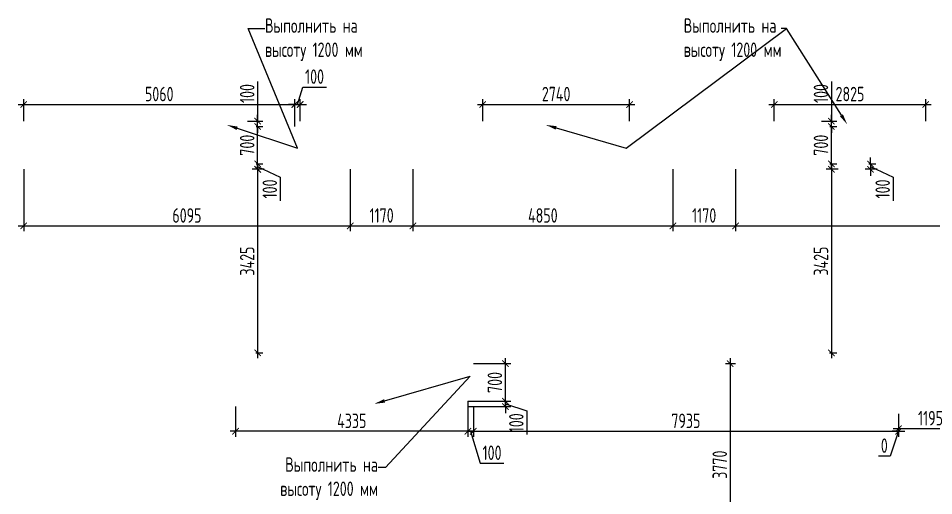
# Model space of a CAD drawing. Header units: millimetres. Extents: x -350007 to 535970, y -888 to 198380.
# Drawn here: x 346620 to 363700, y 72504 to 81405 of the extents above; entities that cross this region are included whole.
import ezdxf
from ezdxf import colors
from ezdxf.entities.mleader import LeaderData, LeaderLine
from ezdxf.math import Vec2, Vec3

# ---------------------------------------------------------------- set-up
doc = ezdxf.new("R2010")
doc.units = ezdxf.units.MM
doc.layers.add('АР_Размеры нов.', color=15, linetype='Continuous', lineweight=0)
doc.styles.add('ISOCPEUR', font='isocpeur.ttf', dxfattribs={"width": 0.7})
doc.styles.get("Standard").update_dxf_attribs({"font": 'arial.ttf'})
doc.dimstyles.new('R_100', dxfattribs={"dimtxt": 270, "dimasz": 120, "dimexe": 100, "dimexo": 0, "dimgap": 60, "dimtad": 1, "dimdec": 0, "dimrnd": 5, "dimzin": 0, "dimdsep": 46, "dimtxsty": 'ISOCPEUR', "dimblk": 'ARCHTICK', "dimcen": 0, "dimdle": 100, "dimclrd": 256, "dimclre": 256, "dimclrt": 256, "dimadec": 0, "dimazin": 0, "dimtfac": 2, "dimtdec": 0, "dimtofl": 0, "dimtmove": 1, "dimatfit": 3, "dimfxl": 1, "dimtvp": 3, "dimtolj": 1, "dimtzin": 0, "dimarcsym": 0})

# ---------------------------------------------------------------- blocks, each defined once
blk = doc.blocks.new('_ArchTick')
at = {"color": 0, "linetype": 'ByBlock', "const_width": 0.15}
blk.add_lwpolyline([(-0.5, -0.5), (0.5, 0.5)], dxfattribs=at)
blk = doc.blocks.new('*D3552')
at = {"layer": 'АР_Размеры нов.', "lineweight": -2, "transparency": 16777216}
for p, q in [((346720, 78590), (346720, 77434)), ((352813, 78590), (352813, 77434)), ((346620, 77534), (352913, 77534))]:
    blk.add_line(p, q, dxfattribs=at)
at = {"layer": 'АР_Размеры нов.', "lineweight": -2, "transparency": 16777216, "xscale": 120, "yscale": 120, "zscale": 120, "rotation": 180}
blk.add_blockref('_ArchTick', (346720, 77534), dxfattribs=at)
at = {"layer": 'АР_Размеры нов.', "lineweight": -2, "transparency": 16777216, "xscale": 120, "yscale": 120, "zscale": 120}
blk.add_blockref('_ArchTick', (352813, 77534), dxfattribs=at)
at = {"layer": 'АР_Размеры нов.', "transparency": 16777216, "insert": (349766, 77729), "char_height": 270, "attachment_point": 5, "style": 'ISOCPEUR'}
blk.add_mtext('\\A1;6095', dxfattribs=at)
blk = doc.blocks.new('*D3553')
at = {"layer": 'АР_Размеры нов.', "lineweight": -2, "transparency": 16777216}
for p, q in [((352813, 78590), (352813, 77434)), ((353983, 78590), (353983, 77434)), ((352713, 77534), (354083, 77534))]:
    blk.add_line(p, q, dxfattribs=at)
at = {"layer": 'АР_Размеры нов.', "lineweight": -2, "transparency": 16777216, "xscale": 120, "yscale": 120, "zscale": 120, "rotation": 180}
blk.add_blockref('_ArchTick', (352813, 77534), dxfattribs=at)
at = {"layer": 'АР_Размеры нов.', "lineweight": -2, "transparency": 16777216, "xscale": 120, "yscale": 120, "zscale": 120}
blk.add_blockref('_ArchTick', (353983, 77534), dxfattribs=at)
at = {"layer": 'АР_Размеры нов.', "transparency": 16777216, "insert": (353398, 77729), "char_height": 270, "attachment_point": 5, "style": 'ISOCPEUR'}
blk.add_mtext('\\A1;1170', dxfattribs=at)
blk = doc.blocks.new('*D3554')
at = {"layer": 'АР_Размеры нов.', "lineweight": -2, "transparency": 16777216}
for p, q in [((353983, 78590), (353983, 77434)), ((358832, 78590), (358832, 77434)), ((353883, 77534), (358932, 77534))]:
    blk.add_line(p, q, dxfattribs=at)
at = {"layer": 'АР_Размеры нов.', "lineweight": -2, "transparency": 16777216, "xscale": 120, "yscale": 120, "zscale": 120, "rotation": 180}
blk.add_blockref('_ArchTick', (353983, 77534), dxfattribs=at)
at = {"layer": 'АР_Размеры нов.', "lineweight": -2, "transparency": 16777216, "xscale": 120, "yscale": 120, "zscale": 120}
blk.add_blockref('_ArchTick', (358832, 77534), dxfattribs=at)
at = {"layer": 'АР_Размеры нов.', "transparency": 16777216, "insert": (356407, 77729), "char_height": 270, "attachment_point": 5, "style": 'ISOCPEUR'}
blk.add_mtext('\\A1;4850', dxfattribs=at)
blk = doc.blocks.new('*D3555')
at = {"layer": 'АР_Размеры нов.', "lineweight": -2, "transparency": 16777216}
for p, q in [((358832, 78590), (358832, 77434)), ((360002, 78590), (360002, 77434)), ((358732, 77534), (360102, 77534))]:
    blk.add_line(p, q, dxfattribs=at)
at = {"layer": 'АР_Размеры нов.', "lineweight": -2, "transparency": 16777216, "xscale": 120, "yscale": 120, "zscale": 120, "rotation": 180}
blk.add_blockref('_ArchTick', (358832, 77534), dxfattribs=at)
at = {"layer": 'АР_Размеры нов.', "lineweight": -2, "transparency": 16777216, "xscale": 120, "yscale": 120, "zscale": 120}
blk.add_blockref('_ArchTick', (360002, 77534), dxfattribs=at)
at = {"layer": 'АР_Размеры нов.', "transparency": 16777216, "insert": (359417, 77729), "char_height": 270, "attachment_point": 5, "style": 'ISOCPEUR'}
blk.add_mtext('\\A1;1170', dxfattribs=at)
blk = doc.blocks.new('*D3556')
at = {"layer": 'АР_Размеры нов.', "lineweight": -2, "transparency": 16777216}
for p, q in [((360002, 78590), (360002, 77434)), ((369923, 78590), (369923, 77434)), ((359902, 77534), (370023, 77534))]:
    blk.add_line(p, q, dxfattribs=at)
at = {"layer": 'АР_Размеры нов.', "lineweight": -2, "transparency": 16777216, "xscale": 120, "yscale": 120, "zscale": 120, "rotation": 180}
blk.add_blockref('_ArchTick', (360002, 77534), dxfattribs=at)
at = {"layer": 'АР_Размеры нов.', "lineweight": -2, "transparency": 16777216, "xscale": 120, "yscale": 120, "zscale": 120}
blk.add_blockref('_ArchTick', (369923, 77534), dxfattribs=at)
at = {"layer": 'АР_Размеры нов.', "transparency": 16777216, "insert": (364962, 77729), "char_height": 270, "attachment_point": 5, "style": 'ISOCPEUR'}
blk.add_mtext('\\A1;9920', dxfattribs=at)
blk = doc.blocks.new('*D3561')
at = {"layer": 'АР_Размеры нов.', "lineweight": -2, "transparency": 16777216}
for p, q in [((355707, 74264), (355707, 74384)), ((355010, 74264), (355807, 74264)), ((355010, 74164), (355807, 74164)), ((355707, 74264), (355707, 74164)), ((355707, 74214), (356107, 74084)), ((355707, 74164), (355707, 74044)), ((356107, 74084), (356107, 73642))]:
    blk.add_line(p, q, dxfattribs=at)
at = {"layer": 'АР_Размеры нов.', "lineweight": -2, "transparency": 16777216, "xscale": 120, "yscale": 120, "zscale": 120}
for p, rotation in [((355707, 74264), 270), ((355707, 74164), 90)]:
    blk.add_blockref('_ArchTick', p, dxfattribs=dict(at, rotation=rotation))
at = {"layer": 'АР_Размеры нов.', "transparency": 16777216, "insert": (355912, 73863), "char_height": 270, "attachment_point": 5, "rotation": 90, "style": 'ISOCPEUR'}
blk.add_mtext('\\A1;100', dxfattribs=at)
blk = doc.blocks.new('*D3562')
at = {"layer": 'АР_Размеры нов.', "lineweight": -2, "transparency": 16777216}
for p, q in [((355707, 74164), (355707, 75066)), ((355110, 74966), (355807, 74966)), ((355010, 74264), (355807, 74264))]:
    blk.add_line(p, q, dxfattribs=at)
at = {"layer": 'АР_Размеры нов.', "lineweight": -2, "transparency": 16777216, "xscale": 120, "yscale": 120, "zscale": 120}
for p, rotation in [((355707, 74966), 90), ((355707, 74264), 270)]:
    blk.add_blockref('_ArchTick', p, dxfattribs=dict(at, rotation=rotation))
at = {"layer": 'АР_Размеры нов.', "transparency": 16777216, "insert": (355512, 74615), "char_height": 270, "attachment_point": 5, "rotation": 90, "style": 'ISOCPEUR'}
blk.add_mtext('\\A1;700', dxfattribs=at)
blk = doc.blocks.new('*D3564')
at = {"layer": 'АР_Размеры нов.', "lineweight": -2, "transparency": 16777216}
for p, q in [((346620, 79798), (351879, 79798)), ((346720, 79488), (346720, 79898)), ((351779, 79388), (351779, 79898))]:
    blk.add_line(p, q, dxfattribs=at)
at = {"layer": 'АР_Размеры нов.', "lineweight": -2, "transparency": 16777216, "xscale": 120, "yscale": 120, "zscale": 120, "rotation": 180}
blk.add_blockref('_ArchTick', (346720, 79798), dxfattribs=at)
at = {"layer": 'АР_Размеры нов.', "lineweight": -2, "transparency": 16777216, "xscale": 120, "yscale": 120, "zscale": 120}
blk.add_blockref('_ArchTick', (351779, 79798), dxfattribs=at)
at = {"layer": 'АР_Размеры нов.', "transparency": 16777216, "insert": (349249, 79993), "char_height": 270, "attachment_point": 5, "style": 'ISOCPEUR'}
blk.add_mtext('\\A1;5060', dxfattribs=at)
blk = doc.blocks.new('*D3565')
at = {"layer": 'АР_Размеры нов.', "lineweight": -2, "transparency": 16777216}
for p, q in [((351829, 79798), (351927, 80123)), ((351927, 80123), (352368, 80123)), ((351779, 79798), (351659, 79798)), ((351779, 79388), (351779, 79898)), ((351779, 79798), (351879, 79798)), ((351879, 79488), (351879, 79898)), ((351879, 79798), (351999, 79798))]:
    blk.add_line(p, q, dxfattribs=at)
at = {"layer": 'АР_Размеры нов.', "lineweight": -2, "transparency": 16777216, "xscale": 120, "yscale": 120, "zscale": 120}
blk.add_blockref('_ArchTick', (351779, 79798), dxfattribs=at)
at = {"layer": 'АР_Размеры нов.', "lineweight": -2, "transparency": 16777216, "xscale": 120, "yscale": 120, "zscale": 120, "rotation": 180}
blk.add_blockref('_ArchTick', (351879, 79798), dxfattribs=at)
at = {"layer": 'АР_Размеры нов.', "transparency": 16777216, "insert": (352147, 80318), "char_height": 270, "attachment_point": 5, "style": 'ISOCPEUR'}
blk.add_mtext('\\A1;100', dxfattribs=at)
blk = doc.blocks.new('*D3566')
at = {"layer": 'АР_Размеры нов.', "lineweight": -2, "transparency": 16777216}
for p, q in [((351085, 78590), (351085, 79488)), ((351056, 79388), (351185, 79388)), ((351056, 78690), (351185, 78690))]:
    blk.add_line(p, q, dxfattribs=at)
at = {"layer": 'АР_Размеры нов.', "lineweight": -2, "transparency": 16777216, "xscale": 120, "yscale": 120, "zscale": 120}
for p, rotation in [((351085, 79388), 90), ((351085, 78690), 270)]:
    blk.add_blockref('_ArchTick', p, dxfattribs=dict(at, rotation=rotation))
at = {"layer": 'АР_Размеры нов.', "transparency": 16777216, "insert": (350890, 79039), "char_height": 270, "attachment_point": 5, "rotation": 90, "style": 'ISOCPEUR'}
blk.add_mtext('\\A1;700', dxfattribs=at)
blk = doc.blocks.new('*D3567')
at = {"layer": 'АР_Размеры нов.', "lineweight": -2, "transparency": 16777216}
for p, q in [((351085, 80224), (351085, 79488)), ((351085, 79488), (351085, 79608)), ((350898, 79488), (351185, 79488)), ((351085, 79388), (351085, 79488)), ((351056, 79388), (351185, 79388)), ((351085, 79388), (351085, 79268))]:
    blk.add_line(p, q, dxfattribs=at)
at = {"layer": 'АР_Размеры нов.', "lineweight": -2, "transparency": 16777216, "xscale": 120, "yscale": 120, "zscale": 120}
for p, rotation in [((351085, 79488), 270), ((351085, 79388), 90)]:
    blk.add_blockref('_ArchTick', p, dxfattribs=dict(at, rotation=rotation))
at = {"layer": 'АР_Размеры нов.', "transparency": 16777216, "insert": (350890, 80003), "char_height": 270, "attachment_point": 5, "rotation": 90, "style": 'ISOCPEUR'}
blk.add_mtext('\\A1;100', dxfattribs=at)
blk = doc.blocks.new('*D3568')
at = {"layer": 'АР_Размеры нов.', "lineweight": -2, "transparency": 16777216}
for p, q in [((351085, 78690), (351085, 78810)), ((351209, 78590), (350985, 78590)), ((351056, 78690), (351185, 78690)), ((351085, 78690), (351085, 78590)), ((351085, 78640), (351507, 78443)), ((351085, 78590), (351085, 78470)), ((351507, 78443), (351507, 78002))]:
    blk.add_line(p, q, dxfattribs=at)
at = {"layer": 'АР_Размеры нов.', "lineweight": -2, "transparency": 16777216, "xscale": 120, "yscale": 120, "zscale": 120}
for p, rotation in [((351085, 78690), 270), ((351085, 78590), 90)]:
    blk.add_blockref('_ArchTick', p, dxfattribs=dict(at, rotation=rotation))
at = {"layer": 'АР_Размеры нов.', "transparency": 16777216, "insert": (351312, 78223), "char_height": 270, "attachment_point": 5, "rotation": 90, "style": 'ISOCPEUR'}
blk.add_mtext('\\A1;100', dxfattribs=at)
blk = doc.blocks.new('*D3569')
at = {"layer": 'АР_Размеры нов.', "lineweight": -2, "transparency": 16777216}
for p, q in [((355010, 74264), (355010, 73604)), ((355110, 74164), (355110, 73604)), ((355010, 73704), (354890, 73704)), ((355010, 73704), (355110, 73704)), ((355060, 73704), (355238, 73109)), ((355110, 73704), (355230, 73704)), ((355238, 73109), (355679, 73109))]:
    blk.add_line(p, q, dxfattribs=at)
at = {"layer": 'АР_Размеры нов.', "lineweight": -2, "transparency": 16777216, "xscale": 120, "yscale": 120, "zscale": 120}
blk.add_blockref('_ArchTick', (355010, 73704), dxfattribs=at)
at = {"layer": 'АР_Размеры нов.', "lineweight": -2, "transparency": 16777216, "xscale": 120, "yscale": 120, "zscale": 120, "rotation": 180}
blk.add_blockref('_ArchTick', (355110, 73704), dxfattribs=at)
at = {"layer": 'АР_Размеры нов.', "transparency": 16777216, "insert": (355459, 73304), "char_height": 270, "attachment_point": 5, "style": 'ISOCPEUR'}
blk.add_mtext('\\A1;100', dxfattribs=at)
blk = doc.blocks.new('*D3570')
at = {"layer": 'АР_Размеры нов.', "lineweight": -2, "transparency": 16777216}
for p, q in [((355110, 74164), (355110, 73604)), ((363043, 73950), (363043, 73604)), ((355010, 73704), (363143, 73704))]:
    blk.add_line(p, q, dxfattribs=at)
at = {"layer": 'АР_Размеры нов.', "lineweight": -2, "transparency": 16777216, "xscale": 120, "yscale": 120, "zscale": 120, "rotation": 180}
blk.add_blockref('_ArchTick', (355110, 73704), dxfattribs=at)
at = {"layer": 'АР_Размеры нов.', "lineweight": -2, "transparency": 16777216, "xscale": 120, "yscale": 120, "zscale": 120}
blk.add_blockref('_ArchTick', (363043, 73704), dxfattribs=at)
at = {"layer": 'АР_Размеры нов.', "transparency": 16777216, "insert": (359076, 73899), "char_height": 270, "attachment_point": 5, "style": 'ISOCPEUR'}
blk.add_mtext('\\A1;7935', dxfattribs=at)
blk = doc.blocks.new('*D3571')
at = {"layer": 'АР_Размеры нов.', "lineweight": -2, "transparency": 16777216}
for p, q in [((363043, 74030), (363043, 73604)), ((363043, 73950), (363043, 73604)), ((363043, 73704), (362886, 73242)), ((363043, 73704), (362923, 73704)), ((363043, 73704), (363163, 73704)), ((363043, 73704), (363043, 73704)), ((362886, 73242), (362671, 73242))]:
    blk.add_line(p, q, dxfattribs=at)
at = {"layer": 'АР_Размеры нов.', "lineweight": -2, "transparency": 16777216, "xscale": 120, "yscale": 120, "zscale": 120, "rotation": 180}
blk.add_blockref('_ArchTick', (363043, 73704), dxfattribs=at)
at = {"layer": 'АР_Размеры нов.', "lineweight": -2, "transparency": 16777216, "xscale": 120, "yscale": 120, "zscale": 120}
blk.add_blockref('_ArchTick', (363043, 73704), dxfattribs=at)
at = {"layer": 'АР_Размеры нов.', "transparency": 16777216, "insert": (362778, 73437), "char_height": 270, "attachment_point": 5, "style": 'ISOCPEUR'}
blk.add_mtext('\\A1;0', dxfattribs=at)
blk = doc.blocks.new('*D3572')
at = {"layer": 'АР_Размеры нов.', "lineweight": -2, "transparency": 16777216}
for p, q in [((363043, 74030), (363043, 73654)), ((364237, 74055), (364237, 73654)), ((362943, 73754), (364337, 73754))]:
    blk.add_line(p, q, dxfattribs=at)
at = {"layer": 'АР_Размеры нов.', "lineweight": -2, "transparency": 16777216, "xscale": 120, "yscale": 120, "zscale": 120, "rotation": 180}
blk.add_blockref('_ArchTick', (363043, 73754), dxfattribs=at)
at = {"layer": 'АР_Размеры нов.', "lineweight": -2, "transparency": 16777216, "xscale": 120, "yscale": 120, "zscale": 120}
blk.add_blockref('_ArchTick', (364237, 73754), dxfattribs=at)
at = {"layer": 'АР_Размеры нов.', "transparency": 16777216, "insert": (363640, 73949), "char_height": 270, "attachment_point": 5, "style": 'ISOCPEUR'}
blk.add_mtext('\\A1;1195', dxfattribs=at)
blk = doc.blocks.new('*D3590')
at = {"layer": 'АР_Размеры нов.', "lineweight": -2, "transparency": 16777216}
for p, q in [((351209, 78590), (350985, 78590)), ((351085, 78690), (351085, 75066)), ((351050, 75166), (351185, 75166))]:
    blk.add_line(p, q, dxfattribs=at)
at = {"layer": 'АР_Размеры нов.', "lineweight": -2, "transparency": 16777216, "xscale": 120, "yscale": 120, "zscale": 120}
for p, rotation in [((351085, 78590), 90), ((351085, 75166), 270)]:
    blk.add_blockref('_ArchTick', p, dxfattribs=dict(at, rotation=rotation))
at = {"layer": 'АР_Размеры нов.', "transparency": 16777216, "insert": (350890, 76878), "char_height": 270, "attachment_point": 5, "rotation": 90, "style": 'ISOCPEUR'}
blk.add_mtext('\\A1;3425', dxfattribs=at)
blk = doc.blocks.new('*D3592')
at = {"layer": 'АР_Размеры нов.', "lineweight": -2, "transparency": 16777216}
for p, q in [((361791, 78590), (361791, 79488)), ((361762, 79388), (361891, 79388)), ((361762, 78690), (361891, 78690))]:
    blk.add_line(p, q, dxfattribs=at)
at = {"layer": 'АР_Размеры нов.', "lineweight": -2, "transparency": 16777216, "xscale": 120, "yscale": 120, "zscale": 120}
for p, rotation in [((361791, 79388), 90), ((361791, 78690), 270)]:
    blk.add_blockref('_ArchTick', p, dxfattribs=dict(at, rotation=rotation))
at = {"layer": 'АР_Размеры нов.', "transparency": 16777216, "insert": (361596, 79039), "char_height": 270, "attachment_point": 5, "rotation": 90, "style": 'ISOCPEUR'}
blk.add_mtext('\\A1;700', dxfattribs=at)
blk = doc.blocks.new('*D3593')
at = {"layer": 'АР_Размеры нов.', "lineweight": -2, "transparency": 16777216}
for p, q in [((361791, 80224), (361791, 79488)), ((361791, 79488), (361791, 79608)), ((361604, 79488), (361891, 79488)), ((361791, 79388), (361791, 79488)), ((361762, 79388), (361891, 79388)), ((361791, 79388), (361791, 79268))]:
    blk.add_line(p, q, dxfattribs=at)
at = {"layer": 'АР_Размеры нов.', "lineweight": -2, "transparency": 16777216, "xscale": 120, "yscale": 120, "zscale": 120}
for p, rotation in [((361791, 79488), 270), ((361791, 79388), 90)]:
    blk.add_blockref('_ArchTick', p, dxfattribs=dict(at, rotation=rotation))
at = {"layer": 'АР_Размеры нов.', "transparency": 16777216, "insert": (361596, 80003), "char_height": 270, "attachment_point": 5, "rotation": 90, "style": 'ISOCPEUR'}
blk.add_mtext('\\A1;100', dxfattribs=at)
blk = doc.blocks.new('*D3594')
at = {"layer": 'АР_Размеры нов.', "lineweight": -2, "transparency": 16777216}
for p, q in [((362521, 78690), (362521, 78810)), ((362646, 78590), (362421, 78590)), ((362492, 78690), (362621, 78690)), ((362521, 78690), (362521, 78590)), ((362521, 78640), (362943, 78443)), ((362521, 78590), (362521, 78470)), ((362943, 78443), (362943, 78002))]:
    blk.add_line(p, q, dxfattribs=at)
at = {"layer": 'АР_Размеры нов.', "lineweight": -2, "transparency": 16777216, "xscale": 120, "yscale": 120, "zscale": 120}
for p, rotation in [((362521, 78690), 270), ((362521, 78590), 90)]:
    blk.add_blockref('_ArchTick', p, dxfattribs=dict(at, rotation=rotation))
at = {"layer": 'АР_Размеры нов.', "transparency": 16777216, "insert": (362748, 78223), "char_height": 270, "attachment_point": 5, "rotation": 90, "style": 'ISOCPEUR'}
blk.add_mtext('\\A1;100', dxfattribs=at)
blk = doc.blocks.new('*D3591')
at = {"layer": 'АР_Размеры нов.', "lineweight": -2, "transparency": 16777216}
for p, q in [((361916, 78590), (361691, 78590)), ((361791, 78690), (361791, 75066)), ((361757, 75166), (361891, 75166))]:
    blk.add_line(p, q, dxfattribs=at)
at = {"layer": 'АР_Размеры нов.', "lineweight": -2, "transparency": 16777216, "xscale": 120, "yscale": 120, "zscale": 120}
for p, rotation in [((361791, 78590), 90), ((361791, 75166), 270)]:
    blk.add_blockref('_ArchTick', p, dxfattribs=dict(at, rotation=rotation))
at = {"layer": 'АР_Размеры нов.', "transparency": 16777216, "insert": (361596, 76878), "char_height": 270, "attachment_point": 5, "rotation": 90, "style": 'ISOCPEUR'}
blk.add_mtext('\\A1;3425', dxfattribs=at)
blk = doc.blocks.new('*D3634')
at = {"layer": 'АР_Размеры нов.', "lineweight": -2, "transparency": 16777216}
for p, q in [((355185, 79798), (358125, 79798)), ((355285, 79488), (355285, 79898)), ((358025, 79488), (358025, 79898))]:
    blk.add_line(p, q, dxfattribs=at)
at = {"layer": 'АР_Размеры нов.', "lineweight": -2, "transparency": 16777216, "xscale": 120, "yscale": 120, "zscale": 120, "rotation": 180}
blk.add_blockref('_ArchTick', (355285, 79798), dxfattribs=at)
at = {"layer": 'АР_Размеры нов.', "lineweight": -2, "transparency": 16777216, "xscale": 120, "yscale": 120, "zscale": 120}
blk.add_blockref('_ArchTick', (358025, 79798), dxfattribs=at)
at = {"layer": 'АР_Размеры нов.', "transparency": 16777216, "insert": (356655, 79993), "char_height": 270, "attachment_point": 5, "style": 'ISOCPEUR'}
blk.add_mtext('\\A1;2740', dxfattribs=at)
blk = doc.blocks.new('*D3636')
at = {"layer": 'АР_Размеры нов.', "lineweight": -2, "transparency": 16777216}
for p, q in [((360626, 79798), (363650, 79798)), ((360726, 79488), (360726, 79898)), ((363550, 79488), (363550, 79898))]:
    blk.add_line(p, q, dxfattribs=at)
at = {"layer": 'АР_Размеры нов.', "lineweight": -2, "transparency": 16777216, "xscale": 120, "yscale": 120, "zscale": 120, "rotation": 180}
blk.add_blockref('_ArchTick', (360726, 79798), dxfattribs=at)
at = {"layer": 'АР_Размеры нов.', "lineweight": -2, "transparency": 16777216, "xscale": 120, "yscale": 120, "zscale": 120}
blk.add_blockref('_ArchTick', (363550, 79798), dxfattribs=at)
at = {"layer": 'АР_Размеры нов.', "transparency": 16777216, "insert": (362138, 79993), "char_height": 270, "attachment_point": 5, "style": 'ISOCPEUR'}
blk.add_mtext('\\A1;2825', dxfattribs=at)
blk = doc.blocks.new('*D4099')
at = {"layer": 'АР_Размеры нов.', "lineweight": -2, "transparency": 16777216}
for p, q in [((350675, 74164), (350675, 73604)), ((355010, 74264), (355010, 73604)), ((355110, 73704), (350575, 73704))]:
    blk.add_line(p, q, dxfattribs=at)
at = {"layer": 'АР_Размеры нов.', "lineweight": -2, "transparency": 16777216, "xscale": 120, "yscale": 120, "zscale": 120, "rotation": 180}
blk.add_blockref('_ArchTick', (350675, 73704), dxfattribs=at)
at = {"layer": 'АР_Размеры нов.', "lineweight": -2, "transparency": 16777216, "xscale": 120, "yscale": 120, "zscale": 120}
blk.add_blockref('_ArchTick', (355010, 73704), dxfattribs=at)
at = {"layer": 'АР_Размеры нов.', "transparency": 16777216, "insert": (352842, 73899), "char_height": 270, "attachment_point": 5, "style": 'ISOCPEUR'}
blk.add_mtext('\\A1;4335', dxfattribs=at)
blk = doc.blocks.new('*D4100')
at = {"layer": 'АР_Размеры нов.', "lineweight": -2, "transparency": 16777216}
for p, q in [((359903, 75066), (359903, 71096)), ((359816, 74966), (360003, 74966)), ((359816, 71196), (360003, 71196))]:
    blk.add_line(p, q, dxfattribs=at)
at = {"layer": 'АР_Размеры нов.', "lineweight": -2, "transparency": 16777216, "xscale": 120, "yscale": 120, "zscale": 120}
for p, rotation in [((359903, 74966), 90), ((359903, 71196), 270)]:
    blk.add_blockref('_ArchTick', p, dxfattribs=dict(at, rotation=rotation))
at = {"layer": 'АР_Размеры нов.', "transparency": 16777216, "insert": (359708, 73081), "char_height": 270, "attachment_point": 5, "rotation": 90, "style": 'ISOCPEUR'}
blk.add_mtext('\\A1;3770', dxfattribs=at)

msp = doc.modelspace()

# ---------------------------------------------------------------- dimensions: what is measured, and where the dimension line sits
at = {"layer": 'АР_Размеры нов.'}
for base, p1, p2, picture, middle in [((351879.2, 79798.5), (351779.2, 79388.5), (351879.2, 79488.5), '*D3565', (351986.7, 80318.5)), ((351779.2, 79798.5), (346719.6, 79488.5), (351779.2, 79388.5), '*D3564', (349249.4, 79993.5)), ((358024.6, 79798.5), (355284.6, 79488.5), (358024.6, 79488.5), '*D3634', (356654.6, 79993.5)), ((363549.6, 79798.5), (360725.9, 79488.5), (363549.6, 79488.5), '*D3636', (362137.8, 79993.5)), ((352812.5, 77533.6), (346719.6, 78590.3), (352812.5, 78590.3), '*D3552', (349766.1, 77728.6)), ((353982.5, 77533.6), (352812.5, 78590.3), (353982.5, 78590.3), '*D3553', (353397.5, 77728.6)), ((358832.1, 77533.6), (353982.5, 78590.3), (358832.1, 78590.3), '*D3554', (356407.3, 77728.6)), ((360002.1, 77533.6), (358832.1, 78590.3), (360002.1, 78590.3), '*D3555', (359417.1, 77728.6)), ((369922.5, 77533.6), (360002.1, 78590.3), (369922.5, 78590.3), '*D3556', (364962.3, 77728.6)), ((350674.6, 73704.4), (355009.6, 74264.5), (350674.6, 74164.5), '*D4099', (352842.1, 73899.4)), ((355109.6, 73704.4), (355009.6, 74264.5), (355109.6, 74164.5), '*D3569', (355298.1, 73304.4)), ((363043.0943, 73704.4423), (355109.6145, 74164.4734), (363043.0943, 73950.1595), '*D3570', (359076.3544, 73899.4423)), ((364237.1, 73754.1), (363043.1, 74029.7), (364237.1, 74055.4), '*D3572', (363640.1, 73949.1))]:
    dim = msp.add_linear_dim(base=base, p1=p1, p2=p2, dimstyle='R_100', override={"dimpost": '\\X'}, dxfattribs=at)
    dim.commit()
    dim.dimension.update_dxf_attribs({"geometry": picture, "text_midpoint": middle})
for base, p1, p2, picture, middle in [((351085, 79488.5), (351055.9, 79388.5), (350897.8, 79488.5), '*D3567', (351101.2, 80002.9)), ((361791.4, 79488.5), (361762.3, 79388.5), (361604.3, 79488.5), '*D3593', (361807.7, 80002.9)), ((351085, 78590.3), (351055.9, 78690.3), (351209.2, 78590.3), '*D3568', (351506.9, 78383.4)), ((362521.5, 78590.3), (362492.4, 78690.3), (362645.7, 78590.3), '*D3594', (362943.4, 78383.4)), ((355707.3, 74164.5), (355009.6, 74264.5), (355009.6, 74164.5), '*D3561', (356107.3, 74023.7))]:
    dim = msp.add_linear_dim(base=base, p1=p1, p2=p2, angle=90, dimstyle='R_100', override={"dimpost": '\\X'}, dxfattribs=at)
    dim.commit()
    dim.dimension.update_dxf_attribs({"geometry": picture, "text_midpoint": middle, "dimtype": 160})
for base, p1, p2, picture, middle in [((351085, 79388.5), (351055.9, 78690.3), (351055.9, 79388.5), '*D3566', (350890, 79039.4)), ((361791.4, 79388.5), (361762.3, 78690.3), (361762.3, 79388.5), '*D3592', (361596.4, 79039.4)), ((351085, 75165.7), (351209.2, 78590.3), (351050.1, 75165.7), '*D3590', (350890, 76878)), ((361791.4, 75165.7), (361915.7, 78590.3), (361756.5, 75165.7), '*D3591', (361596.4, 76878)), ((355707.3, 74965.7), (355009.6, 74264.5), (355109.6, 74965.7), '*D3562', (355512.3, 74615.1)), ((359903.4, 71195.8), (359815.9, 74965.7), (359815.9, 71195.8), '*D4100', (359708.4, 73080.7))]:
    dim = msp.add_linear_dim(base=base, p1=p1, p2=p2, angle=90, dimstyle='R_100', override={"dimpost": '\\X'}, dxfattribs=at)
    dim.commit()
    dim.dimension.update_dxf_attribs({"geometry": picture, "text_midpoint": middle})
dim = msp.add_linear_dim(base=(363043.0941, 73704.4423), p1=(363043.0943, 73950.1595), p2=(363043.0941, 74029.742), dimstyle='R_100', override={"dimpost": '\\X'}, dxfattribs=at)
dim.commit()
dim.dimension.update_dxf_attribs({"geometry": '*D3571', "text_midpoint": (362825.6698, 73242.0323), "dimtype": 160})

# ---------------------------------------------------------------- leaders
ml = msp.add_multileader_mtext('Standard', dxfattribs=at)
ml.set_content('{\\fISOCPEUR|b0|i0|c204|p34;\\H0.9x;\\W0.7;Выполнить на высоту \\fISOCPEUR|b0|i0|c0|p34;1200 \\fISOCPEUR|b0|i0|c204|p34;мм}', color=256)
ml.set_leader_properties()
ml.build(insert=Vec2(0, 0))
ml.multileader.update_dxf_attribs({"arrow_head_size": 200})
ctx = ml.context
ctx.base_point, ctx.char_height, ctx.arrow_head_size, ctx.plane_origin = Vec3(351220.3, 81214.3), 300, 200, Vec3(347668.2, 79438.1)
notes = []
notes.append((ctx, [(0, (1, 1, 0), (350911.4, 81214.3), (1, 0), 308.9, [(1, [(350513.9, 79417.2), (351827.1, 78982.6)], 0, [])])]))
ctx.mtext.insert, ctx.mtext.width, ctx.mtext.defined_height, ctx.mtext.flow_direction = Vec3(351222.3, 81404.8), 2104.827, 3647.1, 5
ml = msp.add_multileader_mtext('Standard', dxfattribs=at)
ml.set_content('{\\fISOCPEUR|b0|i0|c204|p34;\\H0.9x;\\W0.7;Выполнить на высоту \\fISOCPEUR|b0|i0|c0|p34;1200 \\fISOCPEUR|b0|i0|c204|p34;мм}', color=256)
ml.set_leader_properties()
ml.build(insert=Vec2(0, 0))
ml.multileader.update_dxf_attribs({"arrow_head_size": 200})
ctx = ml.context
ctx.base_point, ctx.char_height, ctx.arrow_head_size, ctx.plane_origin = Vec3(359033.5, 81214.3), 300, 200, Vec3(355577.1, 79438.1)
notes.append((ctx, [(1, (1, 1, 0), (360955.6, 81214.3), (-1, 0), 103.7, [(1, [(356463.4, 79417.2), (357964.1, 78982.6)], 0, []), (2, [(362084.9, 79428.2)], 0, [])])]))
ctx.mtext.insert, ctx.mtext.width, ctx.mtext.defined_height, ctx.mtext.flow_direction = Vec3(359035.5, 81404.8), 2104.827, 3647.1, 5
ml = msp.add_multileader_mtext('Standard', dxfattribs=at)
ml.set_content('{\\fISOCPEUR|b0|i0|c204|p34;\\H0.9x;\\W0.7;Выполнить на высоту \\fISOCPEUR|b0|i0|c0|p34;1200 \\fISOCPEUR|b0|i0|c204|p34;мм}', color=256)
ml.set_leader_properties()
ml.build(insert=Vec2(0, 0))
ml.multileader.update_dxf_attribs({"arrow_head_size": 200})
ctx = ml.context
ctx.base_point, ctx.char_height, ctx.arrow_head_size, ctx.plane_origin = Vec3(351514.1, 73027.9), 300, 200, Vec3(355789.1, 70130.7)
ctx.text_align_type = 2
notes.append((ctx, [(1, (1, 1, 0), (353473.1, 73027.9), (-1, 0), 140.6, [(0, [(353261.5, 74216), (355051, 74732)], 0, [])])]))
ctx.mtext.insert, ctx.mtext.width, ctx.mtext.defined_height, ctx.mtext.alignment, ctx.mtext.flow_direction = Vec3(353330.5, 73218.4), 2104.827, 3647.1, 3, 5
for ctx, leaders in notes:
    for number, flags, end, landing, length, lines in leaders:
        leader = LeaderData()
        leader.index, (leader.has_last_leader_line, leader.has_dogleg_vector, leader.attachment_direction) = number, flags
        leader.last_leader_point, leader.dogleg_vector, leader.dogleg_length = Vec3(end), Vec3(landing), length
        for number, points, colour, breaks in lines:
            line = LeaderLine()
            line.index, line.vertices, line.color, line.breaks = number, Vec3.list(points), colors.encode_raw_color(colour), breaks
            leader.lines.append(line)
        ctx.leaders.append(leader)

doc.saveas('drawing.dxf')
